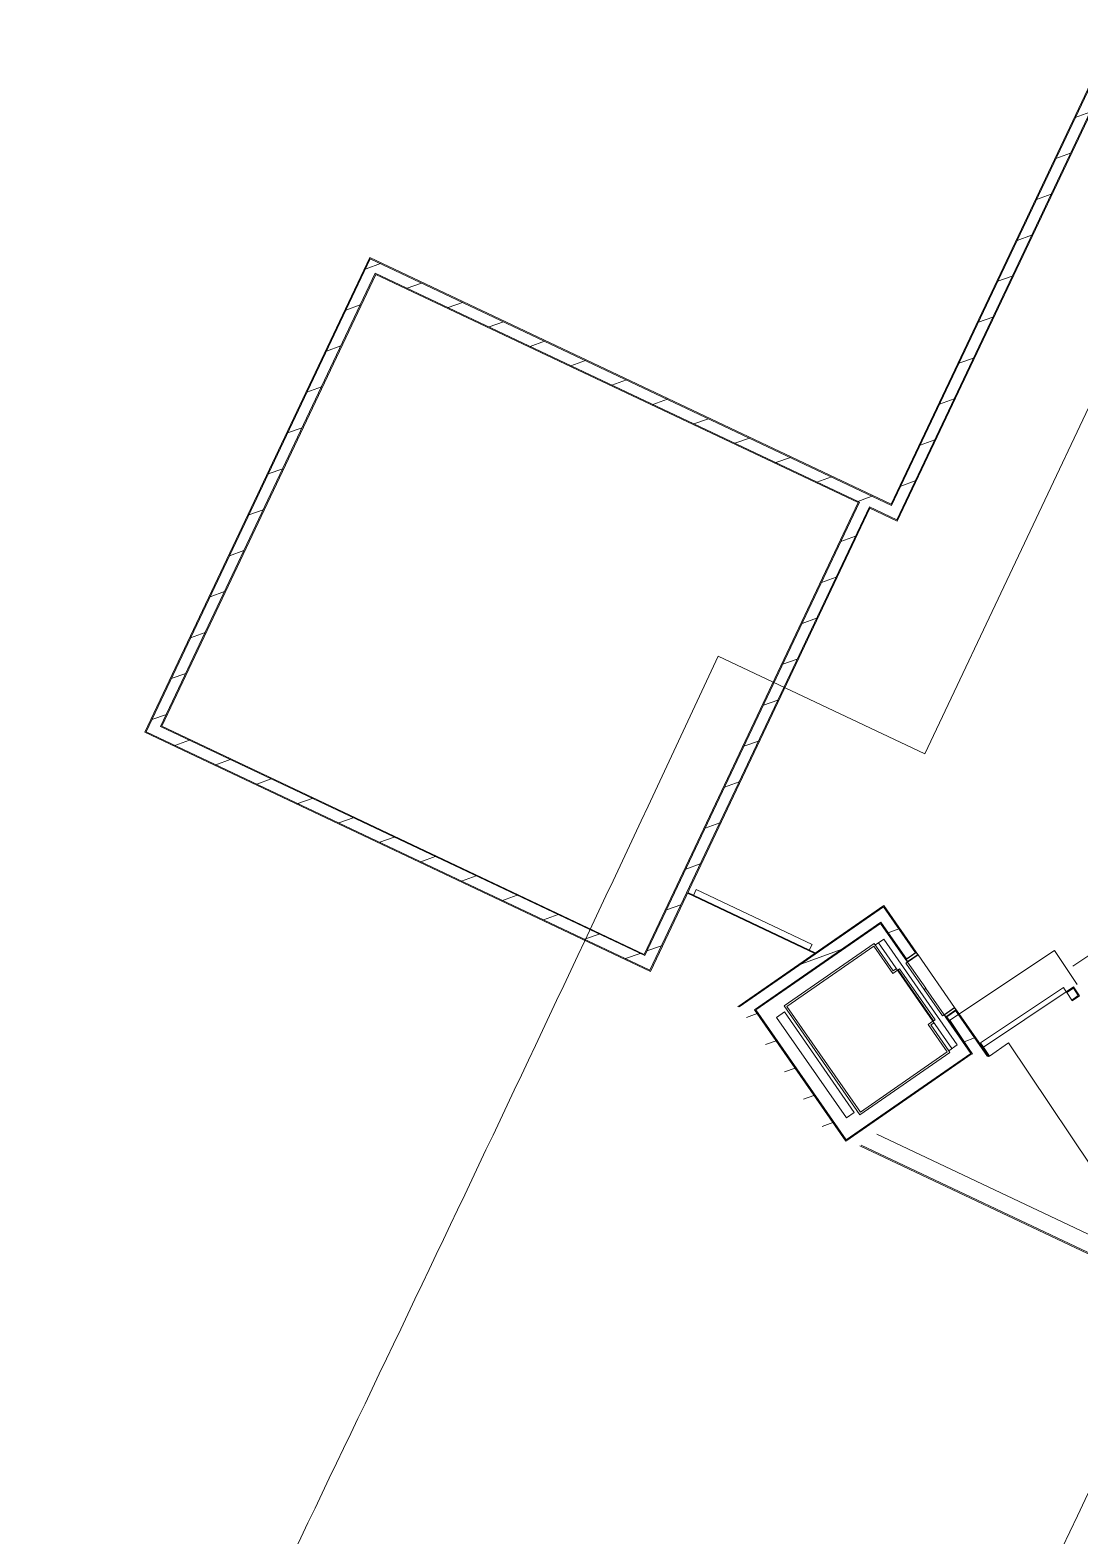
# Model space of a CAD drawing. Header units: metres. Extents: x 286532 to 329498, y 7396783 to 7466136.
# Drawn here: x 325771.98 to 325788.35, y 7397713.71 to 7397737.21 of the extents above; entities that cross this region are included whole.
import ezdxf

# ---------------------------------------------------------------- set-up
doc = ezdxf.new("R2010")
doc.units = ezdxf.units.M
doc.header["$LTSCALE"] = 10
doc.layers.get('0').update_dxf_attribs({"color": 255})
doc.layers.add('_  ARQ-AUX-001', color=1, linetype='Continuous', lineweight=5)
doc.layers.add('_AUXILIAR', color=7, linetype='Continuous', lineweight=30)

# ---------------------------------------------------------------- blocks, each defined once
blk = doc.blocks.new('ESTACAODRONE')
at = {"layer": '_  ARQ-AUX-001'}
for p, q in [((171.864458939468, -99.3070143321529), (176.1211481213686, -90.54360007215291)), ((171.8713976810686, -99.32706062495708), (176.1280868629692, -90.5636463649571)), ((171.9500367512228, -99.55425194650888), (175.5439297712874, -92.15536234155297)), ((175.5458584126318, -92.18572312500328), (171.9569754924159, -99.57429824024439)), ((174.7976015456897, -93.30276907365048), (175.0247928675445, -93.22413000351445)), ((174.4886535913265, -93.93881243813567), (174.7158449131869, -93.86017336799772)), ((174.1797056369633, -94.57485580262085), (174.4068969588292, -94.49621673248097)), ((173.8707576826001, -95.21089916710604), (174.0979490044716, -95.13226009696425)), ((160.1862177943112, -102.75065829698), (163.7689485687297, -95.37474884837866)), ((160.2062640876393, -102.7437195554376), (163.7758873103303, -95.39479514118284)), ((163.7689485687297, -95.37474884837866), (171.864458939468, -99.3070143321529)), ((163.7758873103303, -95.39479514118284), (171.8713976810686, -99.32706062495708)), ((160.4334554093075, -102.6650804849342), (163.8545263804845, -95.62198646273464)), ((163.8614651216194, -95.64203275647014), (160.4535017022281, -102.6581417443231)), ((163.6966695539189, -95.5578838669663), (163.7117847147887, -95.55265196732307)), ((163.711784714736, -95.55265196734132), (163.9389760371192, -95.47401289702236)), ((163.8545263804845, -95.62198646273464), (171.3706759457709, -99.27283664420247)), ((171.3506296524429, -99.27977538667619), (163.8614651216194, -95.64203275647014)), ((164.347828079175, -95.86159992170903), (164.5750194015583, -95.78296085139007)), ((173.5618097282369, -95.84694253159122), (173.7890010501139, -95.76830346144749)), ((163.3877215995751, -96.19392723144475), (163.6149129214726, -96.11528816129396)), ((164.9838714436139, -96.17054787607675), (165.2110627659972, -96.0919088057578)), ((165.619914808053, -96.47949583044446), (165.8471061304362, -96.4008567601255)), ((173.2528617738737, -96.48298589607641), (173.4800530957563, -96.40434682593077)), ((163.0787736452314, -96.82997059592321), (163.3059649671288, -96.75133152577241)), ((166.2559581724919, -96.78844378481219), (166.4831494948752, -96.70980471449323)), ((166.8920015369309, -97.0973917391799), (167.1191928593142, -97.01875266886094)), ((172.9439138195105, -97.1190292605616), (173.1711051413986, -97.04039019041403)), ((162.7698256908876, -97.46601396040167), (162.9970170127851, -97.38737489025085)), ((167.5280449013699, -97.40633969354762), (167.7552362237532, -97.32770062322867)), ((168.1640882658089, -97.71528764791533), (168.3912795881921, -97.63664857759639)), ((172.6349658651473, -97.75507262504678), (172.862157187041, -97.67643355489727)), ((168.8001316302479, -98.02423560228306), (169.0273229526312, -97.94559653196411)), ((162.4608777365439, -98.10205732488012), (162.6880690584414, -98.02341825472932)), ((169.4361749946869, -98.33318355665077), (169.6633663170701, -98.25454448633182)), ((172.3260179107841, -98.39111598953197), (172.5532092326834, -98.31247691938054)), ((162.1519297822001, -98.73810068935857), (162.3791211040976, -98.65946161920776)), ((170.0722183591259, -98.64213151101848), (170.2994096815091, -98.56349244069953)), ((170.7082617235649, -98.9510794653862), (170.9354530459481, -98.87244039506726)), ((172.0170699564209, -99.02715935401716), (172.2442612783257, -98.9485202838638)), ((161.8429818278564, -99.37414405383704), (162.0701731497539, -99.29550498368623)), ((167.9426662330516, -106.2958843745291), (171.3506296524429, -99.27977538667619)), ((171.3706759457709, -99.27283664420247), (167.9496049746522, -106.3159306673333)), ((171.5235911416821, -99.34711277019233), (168.0282440448063, -106.5431219888851)), ((171.5305298828753, -99.36715906392783), (168.0351827859413, -106.5631682826206)), ((171.3443050880038, -99.26002741975391), (171.4970808317207, -99.20714625190318)), ((171.4970808311769, -99.20714625209142), (171.5714964103414, -99.18138834945078)), ((171.5235911416821, -99.34711277019233), (171.9500367512228, -99.55425194650888)), ((171.9569754924159, -99.57429824024439), (171.5305298828753, -99.36715906392783)), ((171.0745372161072, -99.88250915156817), (171.3017285384515, -99.8038700812627)), ((161.5340338735126, -100.0101874183155), (161.7612251954101, -99.93154834816468)), ((161.2250859191689, -100.6462307827939), (161.4522772410664, -100.5675917126431)), ((170.7655892617685, -100.5185525160448), (170.9927805840769, -100.4399134457518)), ((160.9161379648251, -101.2822741472724), (161.1433292867226, -101.2036350771216)), ((170.4566413074298, -101.1545958805216), (170.6838326297023, -101.075956810241)), ((170.1476933530911, -101.7906392449983), (170.3748846753277, -101.7120001747301)), ((160.6071900104814, -101.9183175117509), (160.8343813323789, -101.8396784416)), ((169.8387453987525, -102.426682609475), (170.0659367209531, -102.3480435392192)), ((160.2982420561376, -102.5543608762293), (160.5254333780352, -102.4757218060785)), ((167.9496049746522, -106.3159306673333), (160.4334554093075, -102.6650804849342)), ((160.4535017022281, -102.6581417443231), (167.9426662330516, -106.2958843745291)), ((168.0351827859413, -106.5631682826206), (160.1862177943112, -102.75065829698)), ((168.0282440448063, -106.5431219888851), (160.2062640876393, -102.7437195554376)), ((160.6529487725742, -102.9606895413278), (160.8801400939638, -102.8820504713528)), ((169.5297974444138, -103.0627259739516), (169.7569887665786, -102.9840869037083)), ((161.2889921380533, -103.2696374953356), (161.5161834584573, -103.1909984257017)), ((161.9250355025636, -103.5785854496786), (162.1522268229508, -103.4999463800505)), ((169.2208494900751, -103.6987693384283), (169.4480408122039, -103.6201302681975)), ((162.5610788670741, -103.8875334040216), (162.7882701874444, -103.8088943343994)), ((163.1971222315845, -104.1964813583646), (163.4243135519379, -104.1178422887482)), ((168.9119015357365, -104.334812702905), (169.1390928578294, -104.2561736326866)), ((163.8331655960949, -104.5054293127076), (164.0603569164314, -104.426790243097)), ((164.4692089606053, -104.8143772670505), (164.696400280925, -104.7357381974459)), ((165.1052523251157, -105.1233252213935), (165.3324436454185, -105.0446861517947)), ((168.6029535813978, -104.9708560673817), (168.8301449034548, -104.8922169971757)), ((165.7412956896262, -105.4322731757365), (165.9684870099121, -105.3536341061436)), ((168.6250226088446, -105.3488417260414), (168.6293917927157, -105.3398467145183)), ((168.6250226087868, -105.3488417258486), (170.6018519253121, -106.3090551448986)), ((170.6018519253125, -106.3090551447058), (168.6250226088446, -105.3488417260414)), ((168.6293917927157, -105.3398467145183), (170.6062211091836, -106.3000601331827)), ((168.7193419078922, -105.3835385534341), (168.7630337466035, -105.2935884382034)), ((170.5162709938986, -106.2563682946758), (168.7193419078922, -105.3835385534341)), ((170.5599628326099, -106.1664181794451), (168.7630337466035, -105.2935884382034)), ((166.3773390541366, -105.7412211300795), (166.6045303744056, -105.6625820604924)), ((168.2940056270591, -105.6068994318584), (168.5211969490801, -105.5282603616649)), ((169.3955175887677, -107.128127948381), (171.6871939623379, -105.5721332831308)), ((169.4163533526007, -107.1321117840707), (171.68321012659, -105.5929690469056)), ((171.68321012659, -105.5929690469056), (172.17191603221, -106.3127374388278)), ((172.1843258321751, -106.3043114747852), (171.6871939623379, -105.5721332831308)), ((167.013382418647, -106.0501690844225), (167.2405737388991, -105.9715300148412)), ((169.6524920083466, -107.1772619253024), (171.6380599854165, -105.8291077027097)), ((171.6340761496685, -105.8499434664845), (169.6733277721796, -107.1812457609922)), ((171.6340761496685, -105.8499434664845), (169.6737395457458, -107.1818522233516)), ((172.018861834018, -106.4166576601565), (171.6340761496685, -105.8499434664845)), ((172.0469483803026, -106.4580236589536), (171.6340761496685, -105.8499434664845)), ((171.6380599854165, -105.8291077027097), (172.0312716339831, -106.4082316961139)), ((171.7521982166947, -105.9972110349788), (171.9185785749264, -105.9396208217901)), ((167.9850576727205, -106.2429427963351), (168.2122489947056, -106.164303726154)), ((171.5313191371817, -106.1614575049874), (170.1166019535088, -107.1220173887106)), ((171.5233514652527, -106.2031290324856), (170.1582734810069, -107.1299850606396)), ((170.5599628326099, -106.1664181794451), (170.5162709938986, -106.2563682946758)), ((171.8154515468529, -106.6333354275208), (171.5233514652527, -106.2031290324856)), ((171.5313191371817, -106.1614575049874), (171.8234192187819, -106.5916639000227)), ((171.5481710649663, -106.186277104701), (171.6805422634386, -106.0964001565164)), ((172.434789344363, -107.3852800349058), (171.5978102643933, -106.1525732491318)), ((171.6805422634386, -106.0964001565164), (172.8096214250084, -107.7593133373256)), ((174.6247901100194, -106.5473265934089), (175.1594567280449, -106.1977596505079)), ((167.6494257831574, -106.3591170387655), (167.8766171033926, -106.2804779691901)), ((170.3969455282989, -106.4663126289337), (171.0143061762268, -106.2526219523036)), ((170.6018519253125, -106.3090551447058), (170.6062211091836, -106.3000601331827)), ((172.1843258319759, -106.304311474325), (172.0188618338846, -106.4166576595564)), ((172.0312716339831, -106.4082316961139), (172.018861834018, -106.4166576601565)), ((172.0188618338846, -106.4166576595564), (172.0469483801923, -106.458023659079)), ((172.0221287807217, -106.4748755870387), (172.0469483803026, -106.4580236589536)), ((172.0469483801923, -106.458023659079), (172.022128780478, -106.4748755868641)), ((172.1829978866544, -106.311256728908), (172.0258070884676, -106.4179856048779)), ((172.0258070884676, -106.4179856048779), (172.0482763255138, -106.4510784044959)), ((172.0497570348231, -106.4621602590313), (172.0300964524077, -106.4332040593654)), ((172.17191603221, -106.3127374388278), (172.0312716339831, -106.4082316961139)), ((172.0469483801923, -106.458023659079), (172.2124123782836, -106.3456774738476)), ((172.327171276261, -106.8707372785468), (172.0469483801923, -106.458023659079)), ((172.0482763255138, -106.4510784044959), (172.2054671237005, -106.3443495285261)), ((172.1843258321751, -106.3043114747852), (172.17191603221, -106.3127374388278)), ((172.2054671237005, -106.3443495285261), (172.1829978866544, -106.311256728908)), ((172.2124123782836, -106.3456774738476), (172.1843258319759, -106.304311474325)), ((172.2124123785179, -106.3456774735823), (172.7741433043848, -107.1729974644259)), ((174.3389125120624, -106.3005551620093), (172.6988051587339, -107.3728632025782)), ((174.6884794549634, -106.8352217800349), (174.3389125120624, -106.3005551620093)), ((171.8899103459935, -106.582779644167), (171.8154515468529, -106.6333354275208)), ((171.8234192187819, -106.5916639000227), (171.8730584182089, -106.5579600444535)), ((171.9230031456116, -106.5603104071209), (171.898183545898, -106.5771623349055)), ((171.898183545898, -106.5771623349055), (172.4430625442675, -107.3796627256443)), ((172.4678821439811, -107.3628107978596), (171.9230031456116, -106.5603104071209)), ((172.3023516768008, -106.8875892059878), (172.0221287807217, -106.4748755870387)), ((172.022128780478, -106.4748755868641), (172.3023516765467, -106.8875892063319)), ((172.3023516765467, -106.8875892063319), (172.327171276261, -106.8707372785468)), ((172.3047259379528, -106.8887424655259), (172.3023516768008, -106.8875892059878)), ((172.3284564102777, -106.8726300300635), (172.3036368105635, -106.8894819578486)), ((172.3036368105635, -106.8894819578486), (172.5838597066322, -107.3021955773164)), ((172.5826599471038, -107.3004285655916), (172.3047259379528, -106.8887424655259)), ((172.6086793063464, -107.2853436495313), (172.3284564102777, -106.8726300300635)), ((174.4746259605758, -106.8794589017559), (173.1746696929793, -107.7293749485943)), ((174.5184039120976, -106.9464177769), (174.4746259605758, -106.8794589017559)), ((174.6334360647015, -106.8712093448266), (174.5184039124288, -106.9464177759364)), ((174.6290896415012, -106.8919724989682), (174.5266122781904, -106.9589725658298)), ((174.6290896415012, -106.8919724989682), (174.7057010566932, -107.009150531143)), ((174.7264642117079, -107.013496953994), (174.6334360647015, -106.8712093448266)), ((170.1166019535088, -107.1220173887106), (171.2793849706478, -108.8345697689469)), ((170.1582734810069, -107.1299850606396), (171.2873526425768, -108.7928982414488)), ((173.218447644501, -107.7963338237384), (174.5184039120976, -106.9464177769)), ((174.5266122781904, -106.9589725658298), (174.5184039124288, -106.9464177759364)), ((174.6032236933825, -107.0761505970731), (174.5266122781904, -106.9589725658298)), ((174.7057010566932, -107.009150531143), (174.6032236933825, -107.0761505970731)), ((174.6114320591441, -107.0887053860351), (174.6032236933825, -107.0761505970731)), ((174.6114320591441, -107.0887053860351), (174.7264642117079, -107.013496953994)), ((169.5278052448348, -107.296258663196), (169.6941856030586, -107.23866845001)), ((171.0568193239742, -109.24556190148), (169.6524920083466, -107.1772619253024)), ((169.6733277721796, -107.1812457609922), (171.0608031597221, -109.2247261377051)), ((169.6737395457458, -107.1818522233516), (171.0559546913137, -109.2175852898508)), ((169.9960764295106, -107.3005491731777), (170.1201744280785, -107.2162895342545)), ((171.068982498465, -108.8807303549416), (169.9960764295106, -107.3005491731777)), ((170.1201744280785, -107.2162895342545), (171.1930804970329, -108.7964707160184)), ((172.434789344363, -107.3852800349058), (172.3603305452223, -107.4358358182597)), ((172.434789344363, -107.3852800349058), (172.7268894259632, -107.815486429941)), ((172.4430625442675, -107.3796627256443), (172.4678821439811, -107.3628107978596)), ((172.6086793061695, -107.2853436507285), (172.5826599471038, -107.3004285655916)), ((172.5838597066322, -107.3021955773164), (172.6086793063464, -107.2853436495313)), ((172.7741433044377, -107.1729974642999), (172.6086793063464, -107.2853436495313)), ((172.6086793063464, -107.2853436495313), (172.6367658526542, -107.3267096490539)), ((173.0215515372111, -107.8934238422662), (172.6086793061695, -107.2853436507285)), ((172.7728153591162, -107.179942718883), (172.6156245609295, -107.2866715948528)), ((172.6156245609295, -107.2866715948528), (172.6380937979756, -107.3197643944709)), ((172.6367658526542, -107.3267096490539), (172.8022298507454, -107.2143634638226)), ((172.6491756524774, -107.318283685483), (172.6367658529198, -107.3267096485943)), ((172.6367658529198, -107.3267096485943), (173.0215515372111, -107.8934238422662)), ((172.6380937979756, -107.3197643944709), (172.7952845961624, -107.213035518501)), ((172.78982005117, -107.2227894272655), (172.6491756524774, -107.318283685483)), ((172.6491756524774, -107.318283685483), (173.0423873010441, -107.8974076788872)), ((173.0483721016349, -107.9075298206037), (172.6988051587339, -107.3728632025782)), ((172.7952845961624, -107.213035518501), (172.7728153591162, -107.179942718883)), ((172.8022298507454, -107.2143634638226), (172.7741433044377, -107.1729974642999)), ((172.7820697352515, -107.228051710523), (172.7912382506375, -107.2248781583002)), ((172.8022298507276, -107.2143634641543), (172.78982005117, -107.2227894272655)), ((172.78982005117, -107.2227894272655), (173.27852595679, -107.9425578191876)), ((172.8022298507276, -107.2143634641543), (173.299361720623, -107.9465416558087)), ((172.6524306268224, -107.8660422132949), (172.3603305452223, -107.4358358182597)), ((172.4516412721476, -107.4100996346194), (172.4020020727207, -107.4438034901884)), ((172.6772502265362, -107.8491902855101), (172.4020020727207, -107.4438034901884)), ((169.8186918031674, -107.7246777754483), (169.9850721613918, -107.6670875622621)), ((171.2793849706478, -108.8345697689469), (172.6941021543209, -107.8740098852236)), ((172.6524306268224, -107.8660422132949), (171.2873526425768, -108.7928982414488)), ((172.6772502265362, -107.8491902855101), (172.8096214250084, -107.7593133373256)), ((172.6772502265362, -107.8491902855101), (172.6941021543209, -107.8740098852236)), ((172.9157444502082, -107.7108874839248), (173.0821248089029, -107.6532972705758)), ((173.1746696929793, -107.7293749485943), (173.218447644501, -107.7963338237384)), ((173.2184476445545, -107.7963338233531), (173.2063335735584, -107.80425404571)), ((173.299361720623, -107.9465416558087), (173.2063335735584, -107.80425404571)), ((173.3114757916774, -107.9386214325204), (173.2184476445545, -107.7963338233531)), ((173.3111395860324, -107.9385447604582), (173.6096967126359, -107.7358314534649)), ((173.6096967126359, -107.7358314534649), (175.9167479156167, -111.2644681381062)), ((170.1095783615001, -108.1530968877006), (170.275958719725, -108.0955066745143)), ((173.0423873010441, -107.8974076788872), (171.0568193239742, -109.24556190148)), ((171.0608031597221, -109.2247261377051), (173.0215515372111, -107.8934238422662)), ((171.0608031597221, -109.2247261377051), (173.0215515372111, -107.8934238422662)), ((173.299361720623, -107.9465416558087), (173.3114757916774, -107.9386214325204)), ((170.4004649198327, -108.5815159999529), (170.5668452780581, -108.5239257867664)), ((171.1930804970329, -108.7964707160184), (171.068982498465, -108.8807303549416)), ((170.6913514781653, -109.0099351122053), (170.8577318363913, -108.9523448990185)), ((171.0559546913137, -109.2175852898508), (171.0608031597221, -109.2247261377051)), ((171.5422106032493, -109.1396061722189), (178.5428612023243, -112.5400609252974)), ((171.5422106032493, -109.1396061722189), (178.5428612023243, -112.5400609252974)), ((171.2749479749473, -109.3210712466389), (178.607045945595, -112.8825212921947)), ((171.2931313788868, -109.3087251409888), (178.6059571369551, -112.860814015381))]:
    blk.add_line(p, q, dxfattribs=at)

msp = doc.modelspace()

# ---------------------------------------------------------------- hatches: boundary and pattern name
at = {"true_color": 0xc7c8ca, "transparency": 33554585}
h = msp.add_hatch(color=9, dxfattribs=at)
h.dxf.hatch_style = 1
edge = h.paths.add_edge_path(flags=17)
edge.add_line((325790.0735226213, 7397734.67766016), (325785.9323927848, 7397725.912165756))
edge.add_line((325785.9323927848, 7397725.912165756), (325782.7093856977, 7397727.434828392))
edge.add_arc((324589.4594356383, 7398283.744209212), 1316.558229059866, 334.2857714977699, 335.00442574012794, ccw=False)
edge.add_arc((325750.6665302786, 7397737.449563266), 35.29088016209248, 298.575962046057, 315.0391196846224, ccw=False)
edge.add_arc((325664.99061547, 7397898.480900479), 217.6941062931954, 294.35071983205427, 298.1059257641456, ccw=False)
edge.add_arc((325750.4188590042, 7397711.129368519), 11.7999999991149, 244.6772000939087, 291.53597668745437, ccw=False)
edge.add_line((325745.3717913929, 7397700.463201987), (325626.6594274847, 7397756.516840334))
edge.add_arc((325641.4665205635, 7397780.805911992), 28.4465992244239, 197.5252087172678, 238.63269810949652, ccw=False)
edge.add_line((325614.34028289, 7397772.23991893), (325596.3608602486, 7397822.673452049))
edge.add_line((325596.3608602486, 7397822.673452049), (325593.7456826678, 7397821.736449908))
edge.add_line((325593.7456826678, 7397821.736449908), (325590.5952728076, 7397830.529259314))
edge.add_line((325590.5952728076, 7397830.529259314), (325583.0624359138, 7397827.835494601))
edge.add_line((325583.0624359138, 7397827.835494601), (325598.2871906696, 7397780.984911129))
edge.add_arc((325581.6313068647, 7397777.612337251), 16.99390243241983, -27.409305437614705, 11.446794621133222, ccw=False)
edge.add_line((325596.7174845528, 7397769.789296752), (325590.0917240955, 7397755.764605783))
edge.add_arc((325564.4797332849, 7397765.980487031), 27.57423259051533, 298.0711945504558, 338.2543751509229, ccw=False)
edge.add_line((325577.4552939346, 7397741.649989116), (325549.6415609795, 7397730.903622619))
edge.add_line((325549.6415609795, 7397730.903622619), (325552.3333787889, 7397723.352886127))
edge.add_line((325552.3333787889, 7397723.352886127), (325559.0661430414, 7397725.765194402))
edge.add_line((325559.0661430414, 7397725.765194402), (325560.083847941, 7397722.910461255))
edge.add_line((325560.083847941, 7397722.910461255), (325575.9089333582, 7397728.580492622))
edge.add_line((325575.9089333582, 7397728.580492622), (325592.0058937733, 7397734.347935139))
edge.add_arc((325596.4361216662, 7397717.202531068), 17.70852337038531, 63.714828337742006, 104.4878615349169, ccw=False)
edge.add_line((325604.2781493216, 7397733.080012046), (325751.2731117486, 7397663.679344781))
edge.add_arc((325737.0236401027, 7397635.13802675), 31.90069399144977, 40.33374494317138, 63.4689852969027, ccw=False)
edge.add_line((325761.3411328419, 7397655.785395202), (325777.4526656764, 7397632.455911997))
edge.add_line((325777.4526656764, 7397632.455911997), (325786.458569375, 7397638.675463107))
edge.add_line((325786.458569375, 7397638.675463107), (325772.0375623168, 7397659.428200791))
edge.add_arc((325786.1900989813, 7397669.262750535), 17.2340553184531, 162.6633486420313, 214.7953058882391, ccw=False)
edge.add_arc((326382.6716017837, 7397402.318218326), 670.6071444763546, 154.2606965419587, 156.0636244513231, ccw=False)
edge.add_arc((328387.6302165384, 7396464.678045448), 2883.946189031026, 154.5114808855951, 154.7792504945086, ccw=False)
edge.add_arc((324538.1433844751, 7398302.985549253), 1381.958187364982, 334.3938467270593, 335.1320574766111)
edge.add_line((325791.9656423118, 7397721.833093027), (325796.5813537847, 7397731.603130355))
edge.add_line((325796.5813537847, 7397731.603130355), (325790.0735226213, 7397734.67766016))
edge = h.paths.add_edge_path(flags=17)
edge.add_line((325790.0735226213, 7397734.67766016), (325785.9323927848, 7397725.912165756))
edge.add_line((325796.5813537847, 7397731.603130355), (325790.0735226213, 7397734.67766016))
edge.add_line((325791.9656423118, 7397721.833093027), (325796.5813537847, 7397731.603130355))
edge.add_arc((324538.1433844751, 7398302.985549253), 1381.958187364982, 334.3938467270593, 335.1320574766111)
edge.add_arc((328387.6302165384, 7396464.678045448), 2883.946189031025, 154.5114808855951, 154.7792504945086)
edge.add_arc((326382.6716017837, 7397402.318218326), 670.6071444763506, 154.2606965419587, 156.0636244513231)
edge.add_arc((325786.1900989816, 7397669.262750535), 17.23405531876808, 162.6633486416853, 214.7953058875765)
edge.add_line((325786.458569375, 7397638.675463107), (325772.0375623168, 7397659.428200791))
edge.add_line((325777.4526656764, 7397632.455911997), (325786.458569375, 7397638.675463107))
edge.add_line((325761.3411328419, 7397655.785395202), (325777.4526656764, 7397632.455911997))
edge.add_arc((325737.0236401025, 7397635.138026749), 31.90069399232835, 40.33374494397282, 63.46898529746282)
edge.add_line((325604.2781493216, 7397733.080012046), (325751.2731117486, 7397663.679344781))
edge.add_arc((325596.4361216662, 7397717.202531069), 17.70852336954732, 63.7148283364076, 104.4878615356707)
edge.add_line((325575.9089333582, 7397728.580492622), (325592.0058937733, 7397734.347935139))
edge.add_line((325560.083847941, 7397722.910461255), (325575.9089333582, 7397728.580492622))
edge.add_line((325559.0661430414, 7397725.765194402), (325560.083847941, 7397722.910461255))
edge.add_line((325552.3333787889, 7397723.352886127), (325559.0661430414, 7397725.765194402))
edge.add_line((325549.6415609795, 7397730.903622619), (325552.3333787889, 7397723.352886127))
edge.add_line((325577.4552939346, 7397741.649989116), (325549.6415609795, 7397730.903622619))
edge.add_arc((325564.479733285, 7397765.980487031), 27.57423259049679, 298.0711945498155, 338.2543751508781)
edge.add_line((325596.7174845528, 7397769.789296752), (325590.0917240955, 7397755.764605783))
edge.add_arc((325581.6313068647, 7397777.612337251), 16.99390243246559, 332.590694562024, 371.4467946210942)
edge.add_line((325583.0624359138, 7397827.835494601), (325598.2871906696, 7397780.984911129))
edge.add_line((325590.5952728076, 7397830.529259314), (325583.0624359138, 7397827.835494601))
edge.add_line((325593.7456826678, 7397821.736449908), (325590.5952728076, 7397830.529259314))
edge.add_line((325596.3608602486, 7397822.673452049), (325593.7456826678, 7397821.736449908))
edge.add_line((325614.34028289, 7397772.23991893), (325596.3608602486, 7397822.673452049))
edge.add_arc((325641.4665205634, 7397780.805911991), 28.44659922383428, 197.5252087157615, 238.6326981083199)
edge.add_line((325745.3717913929, 7397700.463201987), (325626.6594274847, 7397756.516840334))
edge.add_arc((325750.4188590042, 7397711.129368519), 11.79999999907486, 244.6772000939087, 291.5359766874544)
edge.add_arc((325664.99061547, 7397898.480900479), 217.6941062931951, 294.3507198320543, 298.1059257641456)
edge.add_arc((325750.6665302786, 7397737.449563266), 35.29088016209649, 298.575962046057, 315.0391196846224)
edge.add_arc((324589.4594356383, 7398283.744209212), 1316.558229059864, 334.2857714977699, 335.0044257401279)
edge.add_line((325785.9323927848, 7397725.912165756), (325782.7093856977, 7397727.434828392))
h.paths.add_polyline_path([(325796.5813537847, 7397731.603130355), (325790.0735226213, 7397734.67766016)], flags=0)

# ---------------------------------------------------------------- linework, layer by layer
at = {"layer": '_  ARQ-AUX-001'}
for points in [[(325790.0735226213, 7397734.67766016), (325785.9323927848, 7397725.912165756), (325782.7093856977, 7397727.434828392, -0.003135730955762407), (325775.6379831998, 7397712.512186467, -0.07195788991410028), (325767.5469863811, 7397706.457686517, -0.01638664339035852), (325754.7504664226, 7397700.153158921, -0.2073575185608069), (325745.3717913929, 7397700.463201987), (325626.6594274847, 7397756.516840334, -0.181313845849018), (325614.34028289, 7397772.23991893), (325596.3608602486, 7397822.673452049), (325593.7456826678, 7397821.736449908), (325590.5952728076, 7397830.529259314), (325583.0624359138, 7397827.835494601), (325598.2871906696, 7397780.984911129, -0.1711850756729413), (325596.7174845528, 7397769.789296752), (325590.0917240955, 7397755.764605783, -0.1771512236640436), (325577.4552939346, 7397741.649989116)], [(325575.9089333582, 7397728.580492622), (325592.0058937733, 7397734.347935139, -0.1798069276664613), (325604.2781493216, 7397733.080012046), (325751.2731117486, 7397663.679344781, -0.1012908212873462), (325761.3411328419, 7397655.785395202), (325777.4526656764, 7397632.455911997), (325786.458569375, 7397638.675463107), (325772.0375623168, 7397659.428200791, -0.2314747326432924), (325769.7389802918, 7397674.39825018, -0.007866919333001331), (325778.6025473837, 7397693.547543325, -0.001168365859716438), (325784.3740926827, 7397705.727268821, 0.003221063178030193), (325791.9656423118, 7397721.833093027), (325796.5813537847, 7397731.603130355), (325790.0735226213, 7397734.67766016), (325796.5813537847, 7397731.603130355)]]:
    msp.add_lwpolyline(points, format="xyb", dxfattribs=at)

# ---------------------------------------------------------------- block references
at = {"layer": '_AUXILIAR', "rotation": 0.5795468206332073}
msp.add_blockref('ESTACAODRONE', (325612.5476227902, 7397827.373914379), dxfattribs=at)

doc.saveas('drawing.dxf')
